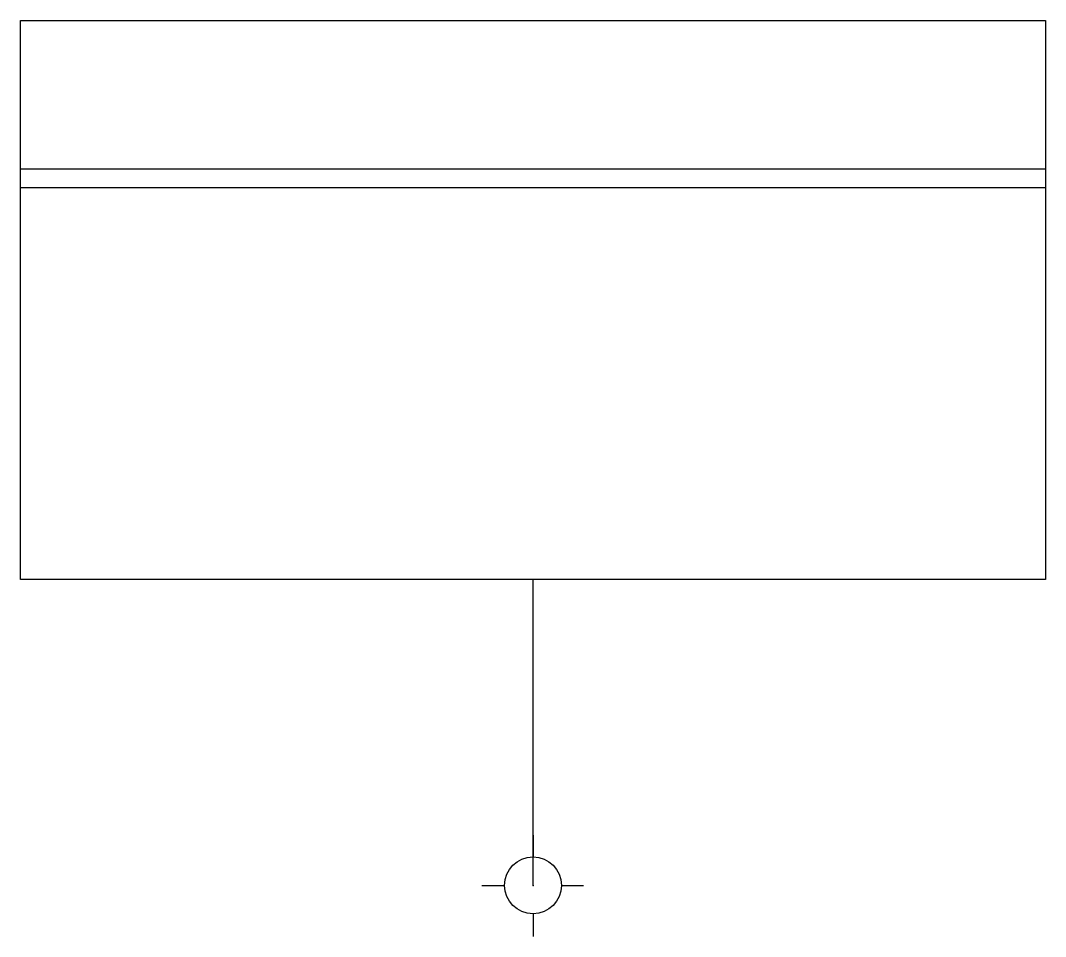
# Model space of a CAD drawing. Header units: metres. Extents: x -19.4 to 19.4, y -1.9 to 32.8.
import ezdxf

# ---------------------------------------------------------------- set-up
doc = ezdxf.new("R2010")
doc.units = ezdxf.units.M
doc.header["$MEASUREMENT"] = 0
doc.layers.add('BM', color=7, linetype='CONTINUOUS')

msp = doc.modelspace()

# ---------------------------------------------------------------- linework, layer by layer
at = {"layer": 'BM', "color": 73}
for p, q in [((0, 1.904), (0, 1.081)), ((-1.939, 0), (-1.081, 0)), ((1.081, 0), (1.911, 0)), ((0, -1.081), (0, -1.942))]:
    msp.add_line(p, q, dxfattribs=at)
at = {"layer": 'BM', "color": 3}
msp.add_lwpolyline([(-19.445, 32.821), (19.445, 32.821), (19.445, 11.609), (-19.445, 11.609)], close=True, dxfattribs=at)
for points in [[(-19.445, 27.188), (19.445, 27.188)], [(-19.445, 26.485), (19.445, 26.485)], [(0, 0), (0, 11.609)]]:
    msp.add_lwpolyline(points, dxfattribs=at)
at = {"layer": 'BM', "color": 73}
msp.add_circle((0, 0), 1.081, dxfattribs=at)
at = {"layer": 'BM', "color": 76}
msp.add_point((0, 0), dxfattribs=at)

doc.saveas('drawing.dxf')
